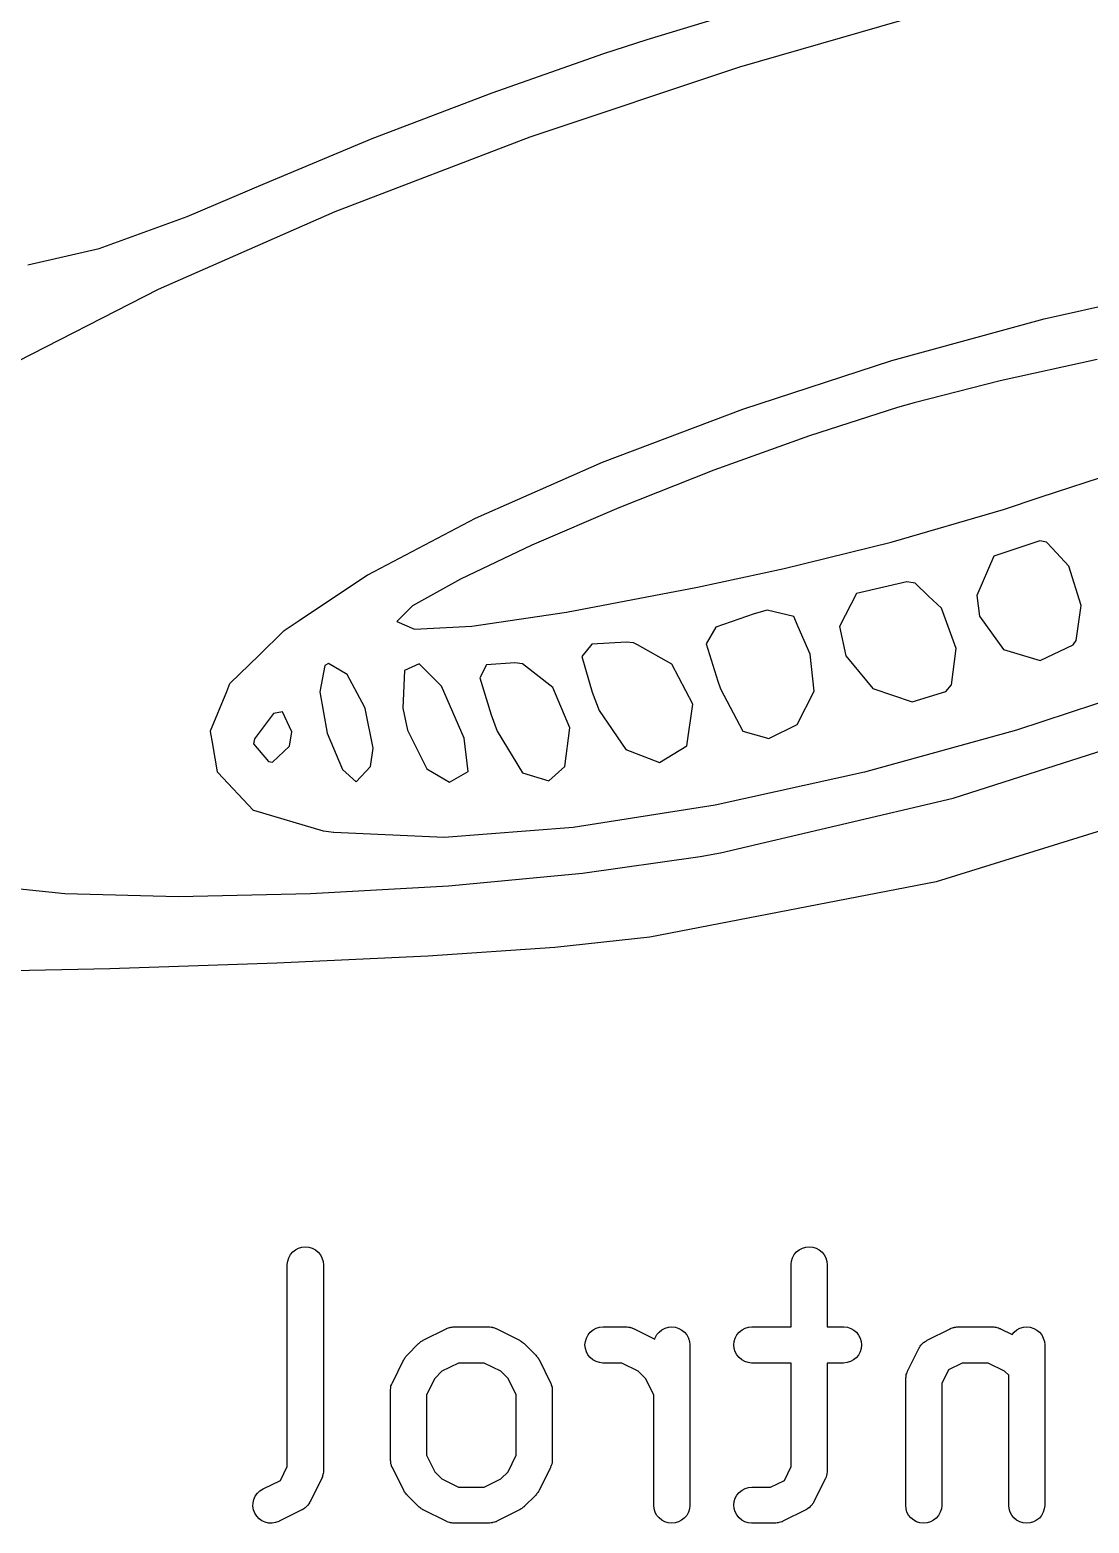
# Model space of a CAD drawing. Extents: x 112.9 to 160.3, y -137 to -94.4.
# Drawn here: x 119.94 to 124.35, y -119.65 to -113.44 of the extents above; entities that cross this region are included whole.
import ezdxf

# ---------------------------------------------------------------- set-up
doc = ezdxf.new("R2010")
doc.units = 0
doc.layers.add('BLACK', color=7, linetype='CONTINUOUS')

msp = doc.modelspace()

# ---------------------------------------------------------------- linework, layer by layer
at = {"layer": 'BLACK', "linetype": 'CONTINUOUS'}
for p, q in [((122.509, -113.481), (123.255, -113.254)), ((123.812, -113.331), (122.893, -113.596)), ((122.329, -113.539), (122.509, -113.481)), ((122.509, -113.481), (122.509, -113.481)), ((122.509, -113.481), (122.509, -113.481)), ((121.865, -113.702), (122.329, -113.539)), ((122.329, -113.539), (122.329, -113.539)), ((122.329, -113.539), (122.329, -113.539)), ((122.329, -113.539), (122.329, -113.539)), ((122.893, -113.596), (122.021, -113.887)), ((121.366, -113.893), (121.865, -113.702)), ((121.865, -113.702), (121.865, -113.702)), ((121.865, -113.702), (121.865, -113.702)), ((121.865, -113.702), (121.865, -113.702)), ((120.913, -114.082), (121.366, -113.893)), ((122.021, -113.887), (121.211, -114.198)), ((121.366, -113.893), (121.366, -113.893)), ((121.366, -113.893), (121.366, -113.893)), ((121.366, -113.893), (121.366, -113.893)), ((120.596, -114.217), (120.913, -114.082)), ((120.913, -114.082), (120.913, -114.082)), ((120.913, -114.082), (120.913, -114.082)), ((120.231, -114.35), (120.596, -114.217)), ((121.211, -114.198), (120.476, -114.521)), ((119.934, -114.418), (120.231, -114.35)), ((120.476, -114.521), (119.831, -114.85)), ((124.16, -114.642), (124.783, -114.505)), ((123.527, -114.816), (124.16, -114.642)), ((124.16, -114.642), (124.16, -114.642)), ((124.16, -114.642), (124.16, -114.642)), ((124.16, -114.642), (124.16, -114.642)), ((122.908, -115.018), (123.527, -114.816)), ((123.527, -114.816), (123.527, -114.816)), ((123.527, -114.816), (123.527, -114.816)), ((123.527, -114.816), (123.527, -114.816)), ((124.381, -114.811), (123.978, -114.9)), ((123.978, -114.9), (123.62, -114.992)), ((122.324, -115.239), (122.908, -115.018)), ((122.908, -115.018), (122.908, -115.018)), ((122.908, -115.018), (122.908, -115.018)), ((122.908, -115.018), (122.908, -115.018)), ((123.551, -115.012), (123.184, -115.129)), ((123.62, -114.992), (123.551, -115.012)), ((123.184, -115.129), (122.787, -115.272)), ((121.796, -115.472), (122.324, -115.239)), ((122.324, -115.239), (122.324, -115.239)), ((122.324, -115.239), (122.324, -115.239)), ((122.324, -115.239), (122.324, -115.239)), ((122.787, -115.272), (122.392, -115.428)), ((124.144, -115.385), (124.458, -115.282)), ((123.992, -115.435), (124.144, -115.385)), ((124.144, -115.385), (124.144, -115.385)), ((124.144, -115.385), (124.144, -115.385)), ((122.392, -115.428), (122.03, -115.584)), ((123.524, -115.571), (123.992, -115.435)), ((121.348, -115.708), (121.796, -115.472)), ((121.796, -115.472), (121.796, -115.472)), ((121.796, -115.472), (121.796, -115.472)), ((121.796, -115.472), (121.796, -115.472)), ((122.03, -115.584), (121.733, -115.725)), ((123.079, -115.681), (123.524, -115.571)), ((124.143, -115.566), (123.951, -115.63)), ((124.17, -115.572), (124.143, -115.566)), ((124.194, -115.597), (124.17, -115.572)), ((123.951, -115.63), (123.88, -115.793)), ((124.263, -115.671), (124.194, -115.597)), ((124.194, -115.597), (124.194, -115.597)), ((124.194, -115.597), (124.194, -115.597)), ((121.062, -115.898), (121.347, -115.708)), ((121.347, -115.708), (121.348, -115.708)), ((121.348, -115.708), (121.348, -115.708)), ((121.348, -115.708), (121.348, -115.708)), ((122.719, -115.758), (123.079, -115.681)), ((124.314, -115.835), (124.263, -115.671)), ((121.733, -115.725), (121.534, -115.837)), ((122.174, -115.863), (122.719, -115.758)), ((123.589, -115.736), (123.38, -115.785)), ((123.624, -115.742), (123.589, -115.736)), ((123.68, -115.796), (123.624, -115.742)), ((121.534, -115.837), (121.469, -115.901)), ((123.38, -115.785), (123.31, -115.922)), ((123.733, -115.846), (123.68, -115.796)), ((123.68, -115.796), (123.68, -115.796)), ((123.68, -115.796), (123.68, -115.796)), ((123.88, -115.793), (123.892, -115.879)), ((124.293, -115.981), (124.314, -115.835)), ((121, -115.939), (121.062, -115.898)), ((121.062, -115.898), (121.062, -115.898)), ((121.469, -115.901), (121.542, -115.933)), ((121.78, -115.921), (122.174, -115.863)), ((122.955, -115.869), (122.795, -115.925)), ((123.009, -115.855), (122.955, -115.869)), ((123.12, -115.881), (123.009, -115.855)), ((123.138, -115.923), (123.12, -115.881)), ((123.795, -116.014), (123.733, -115.846)), ((123.892, -115.879), (123.991, -116.018)), ((120.894, -116.043), (120.999, -115.94)), ((120.999, -115.94), (120.999, -115.94)), ((120.999, -115.94), (120.999, -115.94)), ((120.999, -115.94), (120.999, -115.94)), ((120.999, -115.94), (120.999, -115.94)), ((120.999, -115.94), (121, -115.94)), ((121, -115.94), (121, -115.939)), ((121.542, -115.933), (121.78, -115.921)), ((122.795, -115.925), (122.755, -115.995)), ((123.187, -116.037), (123.138, -115.923)), ((123.138, -115.923), (123.138, -115.923)), ((123.31, -115.922), (123.336, -116.045)), ((122.279, -115.996), (122.238, -116.047)), ((122.424, -115.988), (122.279, -115.996)), ((122.453, -115.99), (122.424, -115.988)), ((122.469, -115.999), (122.453, -115.99)), ((122.612, -116.079), (122.469, -115.999)), ((122.469, -115.999), (122.469, -115.999)), ((122.469, -115.999), (122.469, -115.999)), ((122.755, -115.995), (122.803, -116.15)), ((123.775, -116.165), (123.795, -116.014)), ((123.991, -116.018), (124.144, -116.064)), ((124.144, -116.064), (124.281, -115.998)), ((124.281, -115.998), (124.293, -115.981)), ((120.775, -116.158), (120.894, -116.043)), ((120.894, -116.043), (120.894, -116.043)), ((121.169, -116.085), (121.148, -116.194)), ((121.185, -116.076), (121.169, -116.085)), ((121.262, -116.122), (121.185, -116.076)), ((121.561, -116.078), (121.501, -116.106)), ((121.623, -116.139), (121.561, -116.078)), ((121.842, -116.082), (121.814, -116.136)), ((121.959, -116.073), (121.842, -116.082)), ((121.991, -116.077), (121.959, -116.073)), ((122.117, -116.176), (121.991, -116.077)), ((122.238, -116.047), (122.281, -116.195)), ((122.699, -116.246), (122.612, -116.079)), ((123.204, -116.191), (123.187, -116.037)), ((123.336, -116.045), (123.448, -116.18)), ((121.336, -116.259), (121.262, -116.122)), ((121.501, -116.106), (121.494, -116.262)), ((121.654, -116.171), (121.623, -116.139)), ((121.623, -116.139), (121.623, -116.139)), ((121.623, -116.139), (121.623, -116.139)), ((121.814, -116.136), (121.861, -116.29)), ((122.803, -116.15), (122.815, -116.181)), ((124.665, -116.149), (124.046, -116.353)), ((120.694, -116.356), (120.761, -116.192)), ((120.761, -116.192), (120.774, -116.16)), ((120.761, -116.192), (120.761, -116.192)), ((120.761, -116.192), (120.761, -116.192)), ((120.774, -116.159), (120.775, -116.158)), ((120.774, -116.16), (120.774, -116.159)), ((120.774, -116.159), (120.774, -116.159)), ((120.774, -116.159), (120.774, -116.159)), ((120.774, -116.159), (120.774, -116.159)), ((120.774, -116.16), (120.774, -116.16)), ((120.774, -116.16), (120.774, -116.16)), ((120.774, -116.16), (120.774, -116.16)), ((120.775, -116.158), (120.775, -116.158)), ((120.775, -116.158), (120.775, -116.158)), ((120.775, -116.158), (120.775, -116.158)), ((121.148, -116.194), (121.179, -116.366)), ((121.748, -116.387), (121.654, -116.171)), ((122.188, -116.344), (122.117, -116.176)), ((122.281, -116.195), (122.31, -116.272)), ((122.815, -116.181), (122.908, -116.358)), ((123.134, -116.33), (123.204, -116.191)), ((123.448, -116.18), (123.611, -116.236)), ((123.611, -116.236), (123.752, -116.193)), ((123.752, -116.193), (123.775, -116.165)), ((120.993, -116.277), (120.955, -116.284)), ((121.032, -116.36), (120.993, -116.277)), ((121.337, -116.263), (121.336, -116.259)), ((121.337, -116.264), (121.337, -116.263)), ((121.337, -116.263), (121.337, -116.263)), ((121.37, -116.428), (121.337, -116.264)), ((121.494, -116.262), (121.513, -116.353)), ((122.31, -116.272), (122.421, -116.434)), ((122.675, -116.418), (122.699, -116.246)), ((120.955, -116.284), (120.876, -116.39)), ((121.861, -116.29), (121.886, -116.357)), ((123.016, -116.388), (123.134, -116.33)), ((123.782, -116.636), (124.735, -116.331)), ((120.694, -116.357), (120.694, -116.356)), ((120.694, -116.358), (120.694, -116.357)), ((120.694, -116.357), (120.694, -116.357)), ((120.694, -116.357), (120.694, -116.357)), ((120.694, -116.357), (120.694, -116.357)), ((120.694, -116.359), (120.694, -116.358)), ((120.694, -116.358), (120.694, -116.358)), ((120.694, -116.358), (120.694, -116.358)), ((120.694, -116.358), (120.694, -116.358)), ((120.703, -116.412), (120.694, -116.359)), ((120.694, -116.359), (120.694, -116.359)), ((120.694, -116.359), (120.694, -116.359)), ((120.876, -116.39), (120.873, -116.41)), ((121.022, -116.42), (121.032, -116.36)), ((121.179, -116.366), (121.242, -116.517)), ((121.513, -116.353), (121.593, -116.514)), ((121.765, -116.525), (121.748, -116.387)), ((121.886, -116.357), (121.991, -116.531)), ((122.167, -116.504), (122.188, -116.344)), ((122.908, -116.358), (123.016, -116.388)), ((124.046, -116.353), (123.414, -116.528)), ((124.046, -116.353), (124.046, -116.353)), ((124.046, -116.353), (124.046, -116.353)), ((124.046, -116.353), (124.046, -116.353)), ((120.703, -116.413), (120.703, -116.412)), ((120.723, -116.527), (120.703, -116.413)), ((120.873, -116.41), (120.935, -116.484)), ((120.951, -116.486), (121.022, -116.42)), ((121.359, -116.504), (121.37, -116.428)), ((122.421, -116.434), (122.561, -116.488)), ((122.561, -116.488), (122.675, -116.418)), ((120.723, -116.528), (120.723, -116.527)), ((120.723, -116.527), (120.723, -116.527)), ((120.935, -116.484), (120.951, -116.486)), ((121.242, -116.517), (121.3, -116.569)), ((121.3, -116.569), (121.359, -116.504)), ((121.593, -116.514), (121.687, -116.57)), ((121.687, -116.57), (121.765, -116.525)), ((122.101, -116.564), (122.167, -116.504)), ((120.724, -116.528), (120.723, -116.528)), ((120.723, -116.528), (120.723, -116.528)), ((120.723, -116.528), (120.723, -116.528)), ((120.724, -116.529), (120.724, -116.528)), ((120.724, -116.528), (120.724, -116.528)), ((120.724, -116.528), (120.724, -116.528)), ((120.872, -116.687), (120.724, -116.529)), ((120.724, -116.529), (120.724, -116.529)), ((120.724, -116.529), (120.724, -116.529)), ((120.724, -116.529), (120.724, -116.529)), ((121.991, -116.531), (122.101, -116.564)), ((123.414, -116.528), (122.792, -116.666)), ((123.414, -116.528), (123.414, -116.528)), ((123.414, -116.528), (123.414, -116.528)), ((123.414, -116.528), (123.414, -116.528)), ((122.814, -116.864), (123.782, -116.636)), ((124.968, -116.594), (123.712, -116.984)), ((120.873, -116.687), (120.872, -116.687)), ((120.872, -116.687), (120.872, -116.687)), ((120.872, -116.687), (120.872, -116.687)), ((120.873, -116.688), (120.873, -116.687)), ((120.873, -116.687), (120.873, -116.687)), ((120.873, -116.687), (120.873, -116.687)), ((120.874, -116.688), (120.873, -116.688)), ((120.873, -116.688), (120.873, -116.688)), ((121.163, -116.773), (120.874, -116.688)), ((120.874, -116.688), (120.874, -116.688)), ((120.874, -116.688), (120.874, -116.688)), ((120.874, -116.688), (120.874, -116.688)), ((122.792, -116.666), (122.202, -116.759)), ((122.792, -116.666), (122.792, -116.666)), ((122.792, -116.666), (122.792, -116.666)), ((122.792, -116.666), (122.792, -116.666)), ((121.164, -116.773), (121.163, -116.773)), ((121.163, -116.773), (121.163, -116.773)), ((121.205, -116.779), (121.164, -116.773)), ((121.164, -116.773), (121.164, -116.773)), ((122.202, -116.759), (121.666, -116.8)), ((122.202, -116.759), (122.202, -116.759)), ((122.202, -116.759), (122.202, -116.759)), ((122.202, -116.759), (122.202, -116.759)), ((121.206, -116.779), (121.205, -116.779)), ((121.665, -116.8), (121.206, -116.779)), ((121.206, -116.779), (121.206, -116.779)), ((121.206, -116.779), (121.206, -116.779)), ((121.666, -116.8), (121.665, -116.8)), ((121.666, -116.8), (121.666, -116.8)), ((121.666, -116.8), (121.666, -116.8)), ((122.24, -116.949), (122.73, -116.879)), ((122.73, -116.879), (122.814, -116.864)), ((121.684, -117.001), (122.24, -116.949)), ((119.735, -116.996), (120.088, -117.033)), ((121.109, -117.033), (121.684, -117.001)), ((123.711, -116.985), (122.52, -117.215)), ((123.712, -116.984), (123.711, -116.984)), ((123.711, -116.984), (123.711, -116.985)), ((123.712, -116.984), (123.712, -116.984)), ((120.088, -117.033), (120.561, -117.045)), ((120.561, -117.045), (121.109, -117.033)), ((122.126, -117.257), (121.598, -117.293)), ((122.52, -117.215), (122.126, -117.257)), ((122.126, -117.257), (122.126, -117.257)), ((122.126, -117.257), (122.126, -117.257)), ((122.126, -117.257), (122.126, -117.257)), ((122.52, -117.215), (122.52, -117.215)), ((122.52, -117.215), (122.52, -117.215)), ((122.52, -117.215), (122.52, -117.215)), ((120.969, -117.323), (120.275, -117.346)), ((121.598, -117.293), (120.969, -117.323)), ((120.969, -117.323), (120.969, -117.323)), ((120.969, -117.323), (120.969, -117.323)), ((121.598, -117.293), (121.598, -117.293)), ((121.598, -117.293), (121.598, -117.293)), ((121.598, -117.293), (121.598, -117.293)), ((120.275, -117.346), (119.549, -117.361)), ((120.275, -117.346), (120.275, -117.346)), ((120.275, -117.346), (120.275, -117.346)), ((121.036, -118.524), (121.047, -118.515)), ((121.047, -118.515), (121.06, -118.508)), ((121.06, -118.508), (121.074, -118.504)), ((121.074, -118.504), (121.089, -118.502)), ((121.089, -118.502), (121.103, -118.504)), ((121.103, -118.504), (121.117, -118.508)), ((121.117, -118.508), (121.13, -118.515)), ((121.13, -118.515), (121.141, -118.525)), ((123.131, -118.524), (123.142, -118.515)), ((123.142, -118.515), (123.155, -118.508)), ((123.155, -118.508), (123.169, -118.504)), ((123.169, -118.504), (123.184, -118.502)), ((123.184, -118.502), (123.198, -118.504)), ((123.198, -118.504), (123.212, -118.508)), ((123.212, -118.508), (123.225, -118.515)), ((123.225, -118.515), (123.237, -118.525)), ((121.013, -118.576), (121.015, -118.562)), ((121.013, -118.577), (121.013, -118.576)), ((121.013, -119.417), (121.013, -118.577)), ((121.015, -118.562), (121.019, -118.548)), ((121.019, -118.548), (121.026, -118.535)), ((121.026, -118.535), (121.036, -118.524)), ((121.141, -118.525), (121.151, -118.536)), ((121.151, -118.536), (121.157, -118.549)), ((121.157, -118.549), (121.162, -118.563)), ((121.162, -118.563), (121.163, -118.577)), ((121.163, -118.577), (121.163, -119.435)), ((123.108, -118.576), (123.11, -118.562)), ((123.108, -118.577), (123.108, -118.576)), ((123.108, -118.836), (123.108, -118.577)), ((123.11, -118.562), (123.114, -118.548)), ((123.114, -118.548), (123.121, -118.535)), ((123.121, -118.535), (123.131, -118.524)), ((123.237, -118.525), (123.246, -118.536)), ((123.246, -118.536), (123.253, -118.549)), ((123.253, -118.549), (123.257, -118.563)), ((123.257, -118.563), (123.258, -118.577)), ((123.258, -118.577), (123.258, -118.836)), ((121.578, -118.891), (121.674, -118.844)), ((121.674, -118.844), (121.675, -118.843)), ((121.675, -118.843), (121.677, -118.842)), ((121.677, -118.842), (121.679, -118.841)), ((121.679, -118.841), (121.683, -118.84)), ((121.683, -118.84), (121.688, -118.838)), ((121.688, -118.838), (121.69, -118.838)), ((121.69, -118.838), (121.693, -118.837)), ((121.693, -118.837), (121.698, -118.837)), ((121.698, -118.837), (121.703, -118.836)), ((121.703, -118.836), (121.705, -118.836)), ((121.705, -118.836), (121.707, -118.836)), ((121.707, -118.836), (121.85, -118.836)), ((121.85, -118.836), (121.851, -118.836)), ((121.851, -118.836), (121.853, -118.836)), ((121.853, -118.836), (121.855, -118.836)), ((121.855, -118.836), (121.861, -118.837)), ((121.861, -118.837), (121.866, -118.837)), ((121.866, -118.837), (121.868, -118.838)), ((121.868, -118.838), (121.87, -118.838)), ((121.87, -118.838), (121.875, -118.84)), ((121.875, -118.84), (121.88, -118.842)), ((121.88, -118.842), (121.881, -118.843)), ((121.881, -118.843), (121.884, -118.844)), ((121.884, -118.844), (121.979, -118.891)), ((122.253, -118.896), (122.257, -118.882)), ((122.257, -118.882), (122.264, -118.869)), ((122.264, -118.869), (122.273, -118.857)), ((122.273, -118.857), (122.285, -118.848)), ((122.285, -118.848), (122.298, -118.841)), ((122.298, -118.841), (122.312, -118.837)), ((122.312, -118.837), (122.326, -118.836)), ((122.326, -118.836), (122.421, -118.836)), ((122.421, -118.836), (122.422, -118.836)), ((122.422, -118.836), (122.425, -118.836)), ((122.425, -118.836), (122.427, -118.836)), ((122.427, -118.836), (122.432, -118.837)), ((122.432, -118.837), (122.437, -118.837)), ((122.437, -118.837), (122.439, -118.838)), ((122.439, -118.838), (122.441, -118.838)), ((122.441, -118.838), (122.446, -118.84)), ((122.446, -118.84), (122.451, -118.842)), ((122.451, -118.842), (122.453, -118.843)), ((122.453, -118.843), (122.455, -118.844)), ((122.455, -118.844), (122.541, -118.887)), ((122.541, -118.887), (122.543, -118.881)), ((122.543, -118.881), (122.55, -118.868)), ((122.55, -118.868), (122.559, -118.857)), ((122.559, -118.857), (122.571, -118.848)), ((122.571, -118.848), (122.584, -118.841)), ((122.584, -118.841), (122.598, -118.837)), ((122.598, -118.837), (122.612, -118.836)), ((122.612, -118.836), (122.627, -118.837)), ((122.627, -118.837), (122.641, -118.842)), ((122.641, -118.842), (122.654, -118.849)), ((122.654, -118.849), (122.665, -118.858)), ((122.665, -118.858), (122.674, -118.869)), ((122.674, -118.869), (122.681, -118.882)), ((122.681, -118.882), (122.685, -118.896)), ((122.872, -118.896), (122.876, -118.882)), ((122.876, -118.882), (122.883, -118.869)), ((122.883, -118.869), (122.892, -118.857)), ((122.892, -118.857), (122.904, -118.848)), ((122.904, -118.848), (122.917, -118.841)), ((122.917, -118.841), (122.931, -118.837)), ((122.931, -118.837), (122.945, -118.836)), ((122.945, -118.836), (123.108, -118.836)), ((123.258, -118.836), (123.326, -118.836)), ((123.326, -118.836), (123.327, -118.836)), ((123.327, -118.836), (123.342, -118.837)), ((123.342, -118.837), (123.356, -118.842)), ((123.356, -118.842), (123.369, -118.849)), ((123.369, -118.849), (123.38, -118.858)), ((123.38, -118.858), (123.389, -118.87)), ((123.389, -118.87), (123.396, -118.883)), ((123.396, -118.883), (123.4, -118.897)), ((123.674, -118.891), (123.769, -118.844)), ((123.769, -118.844), (123.77, -118.843)), ((123.77, -118.843), (123.772, -118.842)), ((123.772, -118.842), (123.774, -118.841)), ((123.774, -118.841), (123.779, -118.84)), ((123.779, -118.84), (123.784, -118.838)), ((123.784, -118.838), (123.786, -118.838)), ((123.786, -118.838), (123.788, -118.837)), ((123.788, -118.837), (123.793, -118.837)), ((123.793, -118.837), (123.798, -118.836)), ((123.798, -118.836), (123.8, -118.836)), ((123.8, -118.836), (123.802, -118.836)), ((123.802, -118.836), (123.945, -118.836)), ((123.945, -118.836), (123.946, -118.836)), ((123.946, -118.836), (123.948, -118.836)), ((123.948, -118.836), (123.951, -118.836)), ((123.951, -118.836), (123.956, -118.837)), ((123.956, -118.837), (123.961, -118.837)), ((123.961, -118.837), (123.963, -118.838)), ((123.963, -118.838), (123.965, -118.838)), ((123.965, -118.838), (123.97, -118.84)), ((123.97, -118.84), (123.975, -118.842)), ((123.975, -118.842), (123.977, -118.843)), ((123.977, -118.843), (123.979, -118.844)), ((123.979, -118.844), (124.027, -118.868)), ((124.027, -118.868), (124.036, -118.857)), ((124.036, -118.857), (124.047, -118.848)), ((124.047, -118.848), (124.06, -118.841)), ((124.06, -118.841), (124.074, -118.837)), ((124.074, -118.837), (124.089, -118.836)), ((124.089, -118.836), (124.103, -118.837)), ((124.103, -118.837), (124.117, -118.842)), ((124.117, -118.842), (124.13, -118.849)), ((124.13, -118.849), (124.141, -118.858)), ((124.141, -118.858), (124.151, -118.869)), ((124.151, -118.869), (124.157, -118.882)), ((124.157, -118.882), (124.162, -118.896)), ((121.511, -118.953), (121.559, -118.905)), ((121.559, -118.905), (121.56, -118.905)), ((121.56, -118.905), (121.563, -118.902)), ((121.563, -118.902), (121.566, -118.899)), ((121.566, -118.899), (121.569, -118.897)), ((121.569, -118.897), (121.571, -118.895)), ((121.571, -118.895), (121.575, -118.893)), ((121.575, -118.893), (121.578, -118.891)), ((121.979, -118.891), (121.98, -118.892)), ((121.98, -118.892), (121.983, -118.894)), ((121.983, -118.894), (121.987, -118.896)), ((121.987, -118.896), (121.989, -118.898)), ((121.989, -118.898), (121.992, -118.9)), ((121.992, -118.9), (121.995, -118.903)), ((121.995, -118.903), (121.998, -118.905)), ((121.998, -118.905), (122.046, -118.953)), ((122.251, -118.91), (122.253, -118.896)), ((122.253, -118.925), (122.251, -118.91)), ((122.257, -118.939), (122.253, -118.925)), ((122.263, -118.952), (122.257, -118.939)), ((122.685, -118.896), (122.687, -118.911)), ((122.687, -118.911), (122.687, -119.577)), ((122.87, -118.91), (122.872, -118.896)), ((122.872, -118.925), (122.87, -118.91)), ((122.876, -118.939), (122.872, -118.925)), ((122.882, -118.952), (122.876, -118.939)), ((123.395, -118.94), (123.388, -118.953)), ((123.4, -118.926), (123.395, -118.94)), ((123.4, -118.897), (123.401, -118.911)), ((123.401, -118.911), (123.4, -118.926)), ((123.592, -119.02), (123.64, -118.925)), ((123.64, -118.925), (123.641, -118.924)), ((123.641, -118.922), (123.642, -118.921)), ((123.641, -118.924), (123.641, -118.922)), ((123.642, -118.921), (123.645, -118.916)), ((123.645, -118.916), (123.648, -118.912)), ((123.648, -118.912), (123.65, -118.91)), ((123.65, -118.91), (123.651, -118.909)), ((123.651, -118.909), (123.655, -118.905)), ((123.655, -118.905), (123.659, -118.901)), ((123.659, -118.901), (123.66, -118.9)), ((123.66, -118.9), (123.661, -118.899)), ((123.661, -118.899), (123.666, -118.896)), ((123.666, -118.896), (123.671, -118.893)), ((123.671, -118.893), (123.672, -118.892)), ((123.672, -118.892), (123.674, -118.891)), ((124.162, -118.896), (124.163, -118.911)), ((124.163, -118.911), (124.163, -119.577)), ((121.45, -119.068), (121.497, -118.972)), ((121.497, -118.972), (121.498, -118.971)), ((121.498, -118.971), (121.5, -118.968)), ((121.5, -118.968), (121.502, -118.964)), ((121.502, -118.964), (121.504, -118.962)), ((121.504, -118.962), (121.506, -118.959)), ((121.506, -118.959), (121.509, -118.956)), ((121.509, -118.956), (121.511, -118.953)), ((121.725, -118.986), (121.656, -119.02)), ((121.832, -118.986), (121.725, -118.986)), ((121.901, -119.02), (121.832, -118.986)), ((122.046, -118.953), (122.047, -118.954)), ((122.047, -118.954), (122.049, -118.957)), ((122.049, -118.957), (122.052, -118.96)), ((122.052, -118.96), (122.054, -118.963)), ((122.054, -118.963), (122.056, -118.965)), ((122.056, -118.965), (122.058, -118.969)), ((122.058, -118.969), (122.06, -118.972)), ((122.06, -118.972), (122.108, -119.068)), ((122.273, -118.963), (122.263, -118.952)), ((122.284, -118.973), (122.273, -118.963)), ((122.297, -118.98), (122.284, -118.973)), ((122.311, -118.984), (122.297, -118.98)), ((122.325, -118.986), (122.311, -118.984)), ((122.326, -118.986), (122.325, -118.986)), ((122.404, -118.986), (122.326, -118.986)), ((122.472, -119.02), (122.404, -118.986)), ((122.892, -118.963), (122.882, -118.952)), ((122.903, -118.973), (122.892, -118.963)), ((122.916, -118.98), (122.903, -118.973)), ((122.93, -118.984), (122.916, -118.98)), ((122.944, -118.986), (122.93, -118.984)), ((122.945, -118.986), (122.944, -118.986)), ((123.108, -118.986), (122.945, -118.986)), ((123.108, -119.417), (123.108, -118.986)), ((123.326, -118.986), (123.258, -118.986)), ((123.258, -118.986), (123.258, -119.435)), ((123.341, -118.984), (123.326, -118.986)), ((123.355, -118.98), (123.341, -118.984)), ((123.368, -118.973), (123.355, -118.98)), ((123.379, -118.964), (123.368, -118.973)), ((123.388, -118.953), (123.379, -118.964)), ((123.82, -118.986), (123.763, -119.014)), ((123.928, -118.986), (123.82, -118.986)), ((123.996, -119.02), (123.928, -118.986)), ((121.446, -119.077), (121.448, -119.072)), ((121.448, -119.072), (121.449, -119.07)), ((121.449, -119.07), (121.45, -119.068)), ((121.626, -119.05), (121.592, -119.119)), ((121.656, -119.02), (121.626, -119.05)), ((121.931, -119.05), (121.901, -119.02)), ((121.965, -119.119), (121.931, -119.05)), ((122.108, -119.068), (122.108, -119.069)), ((122.108, -119.069), (122.109, -119.071)), ((122.109, -119.071), (122.11, -119.073)), ((122.11, -119.073), (122.111, -119.078)), ((122.503, -119.05), (122.472, -119.02)), ((122.537, -119.119), (122.503, -119.05)), ((123.585, -119.048), (123.586, -119.043)), ((123.585, -119.05), (123.585, -119.048)), ((123.585, -119.053), (123.585, -119.05)), ((123.585, -119.054), (123.585, -119.053)), ((123.585, -119.577), (123.585, -119.054)), ((123.586, -119.038), (123.587, -119.036)), ((123.586, -119.043), (123.586, -119.038)), ((123.587, -119.034), (123.589, -119.029)), ((123.587, -119.036), (123.587, -119.034)), ((123.589, -119.029), (123.591, -119.024)), ((123.591, -119.024), (123.592, -119.022)), ((123.592, -119.022), (123.592, -119.02)), ((123.763, -119.014), (123.735, -119.071)), ((123.735, -119.071), (123.735, -119.577)), ((124.013, -119.037), (123.996, -119.02)), ((124.013, -119.577), (124.013, -119.037)), ((121.442, -119.096), (121.443, -119.091)), ((121.442, -119.098), (121.442, -119.096)), ((121.442, -119.1), (121.442, -119.098)), ((121.442, -119.101), (121.442, -119.1)), ((121.442, -119.387), (121.442, -119.101)), ((121.443, -119.086), (121.444, -119.083)), ((121.443, -119.091), (121.443, -119.086)), ((121.444, -119.081), (121.446, -119.077)), ((121.444, -119.083), (121.444, -119.081)), ((121.592, -119.119), (121.592, -119.369)), ((121.965, -119.369), (121.965, -119.119)), ((122.111, -119.078), (122.113, -119.082)), ((122.113, -119.082), (122.113, -119.085)), ((122.113, -119.085), (122.114, -119.087)), ((122.114, -119.087), (122.115, -119.092)), ((122.115, -119.092), (122.115, -119.097)), ((122.115, -119.097), (122.115, -119.099)), ((122.115, -119.099), (122.115, -119.101)), ((122.115, -119.101), (122.115, -119.387)), ((122.537, -119.577), (122.537, -119.119)), ((121.592, -119.369), (121.626, -119.438)), ((121.931, -119.438), (121.965, -119.369)), ((120.985, -119.474), (121.013, -119.417)), ((121.162, -119.445), (121.161, -119.45)), ((121.163, -119.44), (121.162, -119.445)), ((121.163, -119.435), (121.163, -119.436)), ((121.163, -119.436), (121.163, -119.438)), ((121.163, -119.438), (121.163, -119.44)), ((121.442, -119.389), (121.442, -119.387)), ((121.442, -119.391), (121.442, -119.389)), ((121.443, -119.396), (121.442, -119.391)), ((121.443, -119.401), (121.443, -119.396)), ((121.444, -119.404), (121.443, -119.401)), ((121.444, -119.406), (121.444, -119.404)), ((121.446, -119.411), (121.444, -119.406)), ((121.447, -119.415), (121.446, -119.411)), ((121.448, -119.417), (121.447, -119.415)), ((121.449, -119.42), (121.448, -119.417)), ((121.45, -119.42), (121.449, -119.42)), ((121.497, -119.516), (121.45, -119.42)), ((121.626, -119.438), (121.656, -119.468)), ((121.901, -119.468), (121.931, -119.438)), ((122.108, -119.42), (122.06, -119.516)), ((122.109, -119.416), (122.108, -119.418)), ((122.108, -119.418), (122.108, -119.42)), ((122.111, -119.412), (122.109, -119.416)), ((122.113, -119.407), (122.111, -119.412)), ((122.114, -119.402), (122.113, -119.405)), ((122.113, -119.405), (122.113, -119.407)), ((122.115, -119.392), (122.114, -119.397)), ((122.114, -119.397), (122.114, -119.402)), ((122.115, -119.387), (122.115, -119.388)), ((122.115, -119.388), (122.115, -119.39)), ((122.115, -119.39), (122.115, -119.392)), ((123.08, -119.474), (123.108, -119.417)), ((123.258, -119.44), (123.257, -119.445)), ((123.257, -119.445), (123.257, -119.45)), ((123.258, -119.435), (123.258, -119.436)), ((123.258, -119.436), (123.258, -119.438)), ((123.258, -119.438), (123.258, -119.44)), ((120.912, -119.51), (120.985, -119.474)), ((121.155, -119.468), (121.108, -119.563)), ((121.156, -119.466), (121.155, -119.468)), ((121.157, -119.464), (121.156, -119.466)), ((121.159, -119.459), (121.157, -119.464)), ((121.16, -119.454), (121.159, -119.459)), ((121.161, -119.452), (121.16, -119.454)), ((121.161, -119.45), (121.161, -119.452)), ((121.656, -119.468), (121.725, -119.502)), ((121.725, -119.502), (121.832, -119.502)), ((121.832, -119.502), (121.901, -119.468)), ((122.904, -119.515), (122.917, -119.508)), ((122.917, -119.508), (122.931, -119.504)), ((122.931, -119.504), (122.945, -119.502)), ((122.945, -119.502), (123.023, -119.502)), ((123.023, -119.502), (123.08, -119.474)), ((123.25, -119.468), (123.203, -119.563)), ((123.251, -119.466), (123.25, -119.468)), ((123.252, -119.464), (123.251, -119.466)), ((123.254, -119.459), (123.252, -119.464)), ((123.256, -119.454), (123.254, -119.459)), ((123.257, -119.45), (123.256, -119.452)), ((123.256, -119.452), (123.256, -119.454)), ((120.87, -119.582), (120.871, -119.568)), ((120.871, -119.568), (120.874, -119.553)), ((120.874, -119.553), (120.88, -119.54)), ((120.88, -119.54), (120.889, -119.528)), ((120.889, -119.528), (120.899, -119.518)), ((120.899, -119.518), (120.912, -119.51)), ((121.106, -119.567), (121.102, -119.572)), ((121.107, -119.564), (121.106, -119.566)), ((121.106, -119.566), (121.106, -119.567)), ((121.108, -119.563), (121.107, -119.564)), ((121.499, -119.519), (121.497, -119.516)), ((121.501, -119.523), (121.499, -119.519)), ((121.503, -119.525), (121.501, -119.523)), ((121.505, -119.528), (121.503, -119.525)), ((121.508, -119.531), (121.505, -119.528)), ((121.511, -119.534), (121.508, -119.531)), ((121.511, -119.535), (121.511, -119.534)), ((121.559, -119.583), (121.511, -119.535)), ((122.046, -119.535), (121.998, -119.583)), ((122.049, -119.532), (122.046, -119.535)), ((122.051, -119.529), (122.049, -119.532)), ((122.053, -119.526), (122.051, -119.529)), ((122.055, -119.524), (122.053, -119.526)), ((122.057, -119.52), (122.055, -119.524)), ((122.059, -119.517), (122.057, -119.52)), ((122.06, -119.516), (122.059, -119.517)), ((122.87, -119.577), (122.872, -119.562)), ((122.872, -119.562), (122.876, -119.548)), ((122.876, -119.548), (122.883, -119.535)), ((122.883, -119.535), (122.892, -119.524)), ((122.892, -119.524), (122.904, -119.515)), ((123.201, -119.567), (123.197, -119.572)), ((123.202, -119.564), (123.201, -119.566)), ((123.201, -119.566), (123.201, -119.567)), ((123.203, -119.563), (123.202, -119.564)), ((120.873, -119.597), (120.87, -119.582)), ((120.878, -119.61), (120.873, -119.597)), ((120.886, -119.623), (120.878, -119.61)), ((120.896, -119.634), (120.886, -119.623)), ((121.074, -119.597), (120.979, -119.644)), ((121.075, -119.596), (121.074, -119.597)), ((121.077, -119.595), (121.075, -119.596)), ((121.082, -119.592), (121.077, -119.595)), ((121.086, -119.589), (121.082, -119.592)), ((121.088, -119.588), (121.086, -119.589)), ((121.089, -119.587), (121.088, -119.588)), ((121.093, -119.583), (121.089, -119.587)), ((121.097, -119.579), (121.093, -119.583)), ((121.098, -119.578), (121.097, -119.579)), ((121.099, -119.577), (121.098, -119.578)), ((121.102, -119.572), (121.099, -119.577)), ((121.562, -119.585), (121.559, -119.583)), ((121.565, -119.588), (121.562, -119.585)), ((121.568, -119.59), (121.565, -119.588)), ((121.57, -119.592), (121.568, -119.59)), ((121.574, -119.594), (121.57, -119.592)), ((121.577, -119.596), (121.574, -119.594)), ((121.578, -119.597), (121.577, -119.596)), ((121.674, -119.644), (121.578, -119.597)), ((121.979, -119.597), (121.884, -119.644)), ((121.982, -119.595), (121.979, -119.597)), ((121.986, -119.593), (121.982, -119.595)), ((121.989, -119.591), (121.986, -119.593)), ((121.991, -119.589), (121.989, -119.591)), ((121.994, -119.586), (121.991, -119.589)), ((121.998, -119.584), (121.994, -119.586)), ((121.998, -119.583), (121.998, -119.584)), ((122.538, -119.592), (122.537, -119.577)), ((122.543, -119.606), (122.538, -119.592)), ((122.549, -119.619), (122.543, -119.606)), ((122.559, -119.63), (122.549, -119.619)), ((122.57, -119.64), (122.559, -119.63)), ((122.664, -119.631), (122.653, -119.64)), ((122.674, -119.62), (122.664, -119.631)), ((122.681, -119.607), (122.674, -119.62)), ((122.685, -119.593), (122.681, -119.607)), ((122.687, -119.578), (122.685, -119.593)), ((122.687, -119.577), (122.687, -119.578)), ((122.872, -119.591), (122.87, -119.577)), ((122.876, -119.605), (122.872, -119.591)), ((122.882, -119.618), (122.876, -119.605)), ((122.892, -119.63), (122.882, -119.618)), ((122.903, -119.639), (122.892, -119.63)), ((123.169, -119.597), (123.074, -119.644)), ((123.171, -119.596), (123.169, -119.597)), ((123.172, -119.595), (123.171, -119.596)), ((123.177, -119.592), (123.172, -119.595)), ((123.182, -119.589), (123.177, -119.592)), ((123.183, -119.588), (123.182, -119.589)), ((123.184, -119.587), (123.183, -119.588)), ((123.188, -119.583), (123.184, -119.587)), ((123.192, -119.579), (123.188, -119.583)), ((123.193, -119.578), (123.192, -119.579)), ((123.194, -119.577), (123.193, -119.578)), ((123.197, -119.572), (123.194, -119.577)), ((123.586, -119.592), (123.585, -119.577)), ((123.59, -119.606), (123.586, -119.592)), ((123.597, -119.619), (123.59, -119.606)), ((123.606, -119.63), (123.597, -119.619)), ((123.618, -119.64), (123.606, -119.63)), ((123.712, -119.631), (123.701, -119.64)), ((123.721, -119.62), (123.712, -119.631)), ((123.728, -119.607), (123.721, -119.62)), ((123.733, -119.593), (123.728, -119.607)), ((123.735, -119.578), (123.733, -119.593)), ((123.735, -119.577), (123.735, -119.578)), ((124.015, -119.592), (124.013, -119.577)), ((124.019, -119.606), (124.015, -119.592)), ((124.026, -119.619), (124.019, -119.606)), ((124.035, -119.63), (124.026, -119.619)), ((124.046, -119.64), (124.035, -119.63)), ((124.141, -119.631), (124.129, -119.64)), ((124.15, -119.62), (124.141, -119.631)), ((124.157, -119.607), (124.15, -119.62)), ((124.161, -119.593), (124.157, -119.607)), ((124.163, -119.578), (124.161, -119.593)), ((124.163, -119.577), (124.163, -119.578)), ((120.907, -119.642), (120.896, -119.634)), ((120.921, -119.648), (120.907, -119.642)), ((120.935, -119.652), (120.921, -119.648)), ((120.95, -119.652), (120.935, -119.652)), ((120.964, -119.65), (120.95, -119.652)), ((120.978, -119.645), (120.964, -119.65)), ((120.979, -119.644), (120.978, -119.645)), ((121.676, -119.645), (121.674, -119.644)), ((121.678, -119.646), (121.676, -119.645)), ((121.682, -119.648), (121.678, -119.646)), ((121.687, -119.65), (121.682, -119.648)), ((121.689, -119.65), (121.687, -119.65)), ((121.692, -119.651), (121.689, -119.65)), ((121.697, -119.651), (121.692, -119.651)), ((121.702, -119.652), (121.697, -119.651)), ((121.704, -119.652), (121.702, -119.652)), ((121.706, -119.652), (121.704, -119.652)), ((121.707, -119.652), (121.706, -119.652)), ((121.85, -119.652), (121.707, -119.652)), ((121.852, -119.652), (121.85, -119.652)), ((121.854, -119.652), (121.852, -119.652)), ((121.859, -119.651), (121.854, -119.652)), ((121.865, -119.651), (121.859, -119.651)), ((121.867, -119.65), (121.865, -119.651)), ((121.869, -119.65), (121.867, -119.65)), ((121.874, -119.648), (121.869, -119.65)), ((121.879, -119.647), (121.874, -119.648)), ((121.881, -119.646), (121.879, -119.647)), ((121.883, -119.645), (121.881, -119.646)), ((121.884, -119.644), (121.883, -119.645)), ((122.583, -119.647), (122.57, -119.64)), ((122.597, -119.651), (122.583, -119.647)), ((122.611, -119.652), (122.597, -119.651)), ((122.626, -119.651), (122.611, -119.652)), ((122.64, -119.647), (122.626, -119.651)), ((122.653, -119.64), (122.64, -119.647)), ((122.916, -119.646), (122.903, -119.639)), ((122.93, -119.651), (122.916, -119.646)), ((122.944, -119.652), (122.93, -119.651)), ((122.945, -119.652), (122.944, -119.652)), ((123.04, -119.652), (122.945, -119.652)), ((123.043, -119.652), (123.04, -119.652)), ((123.045, -119.652), (123.043, -119.652)), ((123.05, -119.651), (123.045, -119.652)), ((123.055, -119.651), (123.05, -119.651)), ((123.057, -119.65), (123.055, -119.651)), ((123.059, -119.65), (123.057, -119.65)), ((123.064, -119.648), (123.059, -119.65)), ((123.069, -119.647), (123.064, -119.648)), ((123.071, -119.646), (123.069, -119.647)), ((123.073, -119.645), (123.071, -119.646)), ((123.074, -119.644), (123.073, -119.645)), ((123.63, -119.647), (123.618, -119.64)), ((123.644, -119.651), (123.63, -119.647)), ((123.659, -119.652), (123.644, -119.651)), ((123.674, -119.651), (123.659, -119.652)), ((123.688, -119.647), (123.674, -119.651)), ((123.701, -119.64), (123.688, -119.647)), ((124.059, -119.647), (124.046, -119.64)), ((124.073, -119.651), (124.059, -119.647)), ((124.088, -119.652), (124.073, -119.651)), ((124.102, -119.651), (124.088, -119.652)), ((124.116, -119.647), (124.102, -119.651)), ((124.129, -119.64), (124.116, -119.647))]:
    msp.add_line(p, q, dxfattribs=at)

doc.saveas('drawing.dxf')
